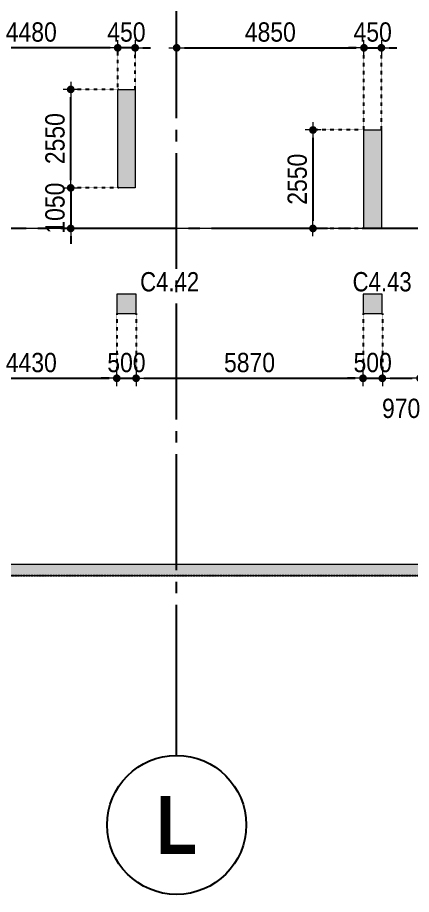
# Model space of a CAD drawing. Header units: millimetres. Extents: x -3973692 to -2843767, y 592734 to 838475.
# Drawn here: x -3665314 to -3655116, y 592734 to 615443 of the extents above; entities that cross this region are included whole.
import ezdxf
from ezdxf.enums import TextEntityAlignment as Align

# ---------------------------------------------------------------- set-up
doc = ezdxf.new("R2010")
doc.units = ezdxf.units.MM
doc.header["$MEASUREMENT"] = 0
doc.header["$PDMODE"] = 3
doc.header["$PDSIZE"] = -20
for name, pattern in [('CHG_XX_Cot_Ham 1$0$MB_Luoi truc$0$Center101', [13, 10, -1, 1, -1]), ('CHG_XX_Cot_Ham 1$0$MB_Luoi truc$0$HTT Hidden 21', [3, 2, -1]), ('CHG_XX_Luoi truc$0$MB_Luoi truc$0$Center101', [13, 10, -1, 1, -1]), ('DIVIDE2', [15.875, 6.35, -3.175, 0, -3.175, 0, -3.175]), ('HIDDEN5', [2.8375, 1.25, -1.5875])]:
    doc.linetypes.add(name, pattern=pattern)
doc.layers.get('0').update_dxf_attribs({"lineweight": 9})
doc.layers.get('Defpoints').update_dxf_attribs({"color": 10, "lineweight": 0})
for name, color, linetype, lineweight in [("'S_General_Dim_1", 1, 'Continuous', 18), ("'S_General_Divide_3 Intermediate", 3, 'DIVIDE2', 40), ('CHG_XX_Cot_Ham 1$0$Ap0302_PC', 150, 'Continuous', 9), ('CHG_XX_Cot_Ham 1$0$Ap0302_PC @ 1', 150, 'Continuous', 9), ('CHG_XX_Cot_Ham 1$0$Ap0302_PC @ 150 VP1', 150, 'Continuous', 9), ('CHG_XX_Cot_Ham 1$0$Ap0302_PC @ 150 VP2', 150, 'Continuous', 9), ('CHG_XX_Cot_Ham 1$0$Ap0302_PC @ 150 VP3', 150, 'Continuous', 9), ('CHG_XX_Cot_Ham 1$0$Ap0302_PC @ 150 VP4', 150, 'Continuous', 9), ('CHG_XX_Cot_Ham 1$0$Ap0302_PC @ 150 VP5', 150, 'Continuous', 9), ('CHG_XX_Cot_Ham 1$0$Ap0302_PC @ 150 VP6', 150, 'Continuous', 9), ('CHG_XX_Cot_Ham 1$0$Ap0302_PC @ 150 VP7', 150, 'Continuous', 9), ('CHG_XX_Cot_Ham 1$0$Ap0302_PC @ 150 VP8', 150, 'Continuous', 9), ('CHG_XX_Cot_Ham 1$0$Ap0302_PC @ 150 VP9', 150, 'Continuous', 9), ('CHG_XX_Cot_Ham 1$0$Ap0302_PC @ 150 VPModel', 150, 'Continuous', 9), ('CHG_XX_Cot_Ham 1$0$Ap0311_H', 8, 'Continuous', 15), ('CHG_XX_Cot_Ham 1$0$MB_Luoi truc$0$Grid Line', 251, 'CHG_XX_Cot_Ham 1$0$MB_Luoi truc$0$Center101', 9), ('CHG_XX_Cot_Ham 1$0$S_Concrete_Cont_2 Normal', 2, 'Continuous', 13), ('TEXT', 7, 'Continuous', 15)]:
    doc.layers.add(name, color=color, linetype=linetype, lineweight=lineweight)
for name, color, linetype in [('CHG_XX_Cot_Ham 1$0$MB_Cot ham$0$Concrete Line', 6, 'Continuous'), ('CHG_XX_Cot_Ham 1$0$mb_cot tang 1-3$0$Concrete Line', 6, 'Continuous'), ('CHG_XX_Luoi truc$0$Grid', 34, 'Continuous'), ('CHG_XX_Luoi truc$0$Grid Line', 251, 'CHG_XX_Luoi truc$0$MB_Luoi truc$0$Center101')]:
    doc.layers.add(name, color=color, linetype=linetype)
doc.styles.add('arial', font='arial.ttf', dxfattribs={"width": 0.85})
doc.styles.add('CHG_XX_Luoi truc$0$MB_Luoi truc$0$Grid A-F$0$VNI-HelveCB', font='')
doc.styles.add('TTP-HelCon', font='')
doc.styles.get('CHG_XX_Luoi truc$0$MB_Luoi truc$0$Grid A-F$0$VNI-HelveCB').set_extended_font_data('VNI-Helve-Condense', bold=True)
doc.styles.get('TTP-HelCon').set_extended_font_data('VNI-Helve-Condense')
doc.dimstyles.new('200', dxfattribs={"dimscale": 200, "dimtxt": 2.5, "dimasz": 1, "dimexe": 0, "dimexo": 0, "dimgap": 0.75, "dimtad": 1, "dimdec": 0, "dimrnd": 10, "dimzin": 9, "dimdsep": 46, "dimtxsty": 'arial', "dimblk1": 'DIMDOT', "dimblk2": 'DIMDOT', "dimsah": 1, "dimcen": 2, "dimdle": 3, "dimclre": 8, "dimclrt": 2, "dimadec": 0, "dimazin": 0, "dimtfac": 1, "dimtdec": 0, "dimtix": 1, "dimtmove": 2, "dimatfit": 3, "dimldrblk": 'DIMPIJL', "dimfxl": 1, "dimtvp": 1.8, "dimtolj": 1, "dimtzin": 0, "dimarcsym": 0})

# ---------------------------------------------------------------- blocks, each defined once
blk = doc.blocks.new('*U2841')
at = {"layer": 'CHG_XX_Luoi truc$0$Grid', "lineweight": -2}
blk.add_line((0, -3), (0, 0), dxfattribs=at)
blk.add_circle((0, -9), 6, dxfattribs=at)
at = {"layer": 'CHG_XX_Luoi truc$0$Grid Line'}
blk.add_line((0, 0), (0, 608), dxfattribs=at)
at = {"layer": 'CHG_XX_Luoi truc$0$Grid', "lineweight": -2, "style": 'CHG_XX_Luoi truc$0$MB_Luoi truc$0$Grid A-F$0$VNI-HelveCB'}
for tag, p in [('GRIDSUB', (0, 617)), ('GRID', (0, -9))]:
    blk.add_attdef(tag, text='', height=5, dxfattribs=at).set_placement(p, align=Align.MIDDLE)
blk = doc.blocks.new('*U2843')
at = {"layer": 'CHG_XX_Luoi truc$0$Grid Line'}
blk.add_line((0, 0), (0, 438), dxfattribs=at)
at = {"layer": 'CHG_XX_Luoi truc$0$Grid', "lineweight": -2, "style": 'CHG_XX_Luoi truc$0$MB_Luoi truc$0$Grid A-F$0$VNI-HelveCB'}
for tag, p in [('GRIDSUB', (0, 447)), ('GRID', (0, -9))]:
    blk.add_attdef(tag, text='', height=5, dxfattribs=at).set_placement(p, align=Align.MIDDLE)
blk = doc.blocks.new('CHG_XX_Luoi truc')
at = {"layer": 'CHG_XX_Luoi truc$0$Grid'}
ref = blk.add_blockref('*U2841', (87300, -12747), dxfattribs=dict(at, xscale=300, yscale=300, zscale=300))
ref.add_attrib('GRID', 'L', dxfattribs={"lineweight": -2, "height": 1500, "style": 'CHG_XX_Luoi truc$0$MB_Luoi truc$0$Grid A-F$0$VNI-HelveCB'}).set_placement((87300, -15447), align=Align.MIDDLE)
at = {"layer": 'CHG_XX_Luoi truc$0$Grid', "xscale": 300.0000000000013, "yscale": 300.0000000000013, "zscale": 300.0000000000013, "rotation": 90}
blk.add_blockref('*U2843', (110703, 0), dxfattribs=at)
blk = doc.blocks.new('*U3241')
at = {"layer": 'CHG_XX_Cot_Ham 1$0$Ap0302_PC @ 1'}
h = blk.add_hatch(color=256, dxfattribs=at)
h.dxf.hatch_style = 1
h.paths.add_polyline_path([(450, 0), (0, 0), (0, -2550), (450, -2550)])
at = {"layer": 'CHG_XX_Cot_Ham 1$0$Ap0302_PC @ 150 VP1'}
h = blk.add_hatch(color=256, dxfattribs=at)
h.dxf.hatch_style = 1
h.paths.add_polyline_path([(450, 0), (0, 0), (0, -2550), (450, -2550)])
at = {"layer": 'CHG_XX_Cot_Ham 1$0$Ap0302_PC @ 150 VP2'}
h = blk.add_hatch(color=256, dxfattribs=at)
h.dxf.hatch_style = 1
h.paths.add_polyline_path([(450, 0), (0, 0), (0, -2550), (450, -2550)])
at = {"layer": 'CHG_XX_Cot_Ham 1$0$Ap0302_PC @ 150 VP3'}
h = blk.add_hatch(color=256, dxfattribs=at)
h.dxf.hatch_style = 1
h.paths.add_polyline_path([(450, 0), (0, 0), (0, -2550), (450, -2550)])
at = {"layer": 'CHG_XX_Cot_Ham 1$0$Ap0302_PC @ 150 VP4'}
h = blk.add_hatch(color=256, dxfattribs=at)
h.dxf.hatch_style = 1
h.paths.add_polyline_path([(450, 0), (0, 0), (0, -2550), (450, -2550)])
at = {"layer": 'CHG_XX_Cot_Ham 1$0$Ap0302_PC @ 150 VP5'}
h = blk.add_hatch(color=256, dxfattribs=at)
h.dxf.hatch_style = 1
h.paths.add_polyline_path([(450, 0), (0, 0), (0, -2550), (450, -2550)])
at = {"layer": 'CHG_XX_Cot_Ham 1$0$Ap0302_PC @ 150 VP6'}
h = blk.add_hatch(color=256, dxfattribs=at)
h.dxf.hatch_style = 1
h.paths.add_polyline_path([(450, 0), (0, 0), (0, -2550), (450, -2550)])
at = {"layer": 'CHG_XX_Cot_Ham 1$0$Ap0302_PC @ 150 VP7'}
h = blk.add_hatch(color=256, dxfattribs=at)
h.dxf.hatch_style = 1
h.paths.add_polyline_path([(450, 0), (0, 0), (0, -2550), (450, -2550)])
at = {"layer": 'CHG_XX_Cot_Ham 1$0$Ap0302_PC @ 150 VP8'}
h = blk.add_hatch(color=256, dxfattribs=at)
h.dxf.hatch_style = 1
h.paths.add_polyline_path([(450, 0), (0, 0), (0, -2550), (450, -2550)])
at = {"layer": 'CHG_XX_Cot_Ham 1$0$Ap0302_PC @ 150 VP9'}
h = blk.add_hatch(color=256, dxfattribs=at)
h.dxf.hatch_style = 1
h.paths.add_polyline_path([(450, 0), (0, 0), (0, -2550), (450, -2550)])
at = {"layer": 'CHG_XX_Cot_Ham 1$0$Ap0302_PC @ 150 VPModel'}
h = blk.add_hatch(color=256, dxfattribs=at)
h.dxf.hatch_style = 1
h.paths.add_polyline_path([(450, 0), (0, 0), (0, -2550), (450, -2550)])
blk = doc.blocks.new('CHG_XX_Cot_Ham 1$0$Block A_C450x2250')
at = {"layer": 'CHG_XX_Cot_Ham 1$0$Ap0302_PC'}
blk.add_lwpolyline([(450, -2550), (0, -2550), (0, 0), (450, 0)], close=True, dxfattribs=at)
blk.add_blockref('*U3241', (0, 0), dxfattribs=at)
blk = doc.blocks.new('*U3243')
at = {"layer": 'CHG_XX_Cot_Ham 1$0$Ap0302_PC @ 1'}
h = blk.add_hatch(color=3, dxfattribs=at)
h.dxf.hatch_style = 1
h.paths.add_polyline_path([(-250, -250), (-250, 250), (250, 250), (250, -250)])
at = {"layer": 'CHG_XX_Cot_Ham 1$0$Ap0302_PC @ 150 VP1'}
h = blk.add_hatch(color=3, dxfattribs=at)
h.dxf.hatch_style = 1
h.paths.add_polyline_path([(-250, -250), (-250, 250), (250, 250), (250, -250)])
at = {"layer": 'CHG_XX_Cot_Ham 1$0$Ap0302_PC @ 150 VP2'}
h = blk.add_hatch(color=3, dxfattribs=at)
h.dxf.hatch_style = 1
h.paths.add_polyline_path([(-250, -250), (-250, 250), (250, 250), (250, -250)])
at = {"layer": 'CHG_XX_Cot_Ham 1$0$Ap0302_PC @ 150 VP3'}
h = blk.add_hatch(color=3, dxfattribs=at)
h.dxf.hatch_style = 1
h.paths.add_polyline_path([(-250, -250), (-250, 250), (250, 250), (250, -250)])
at = {"layer": 'CHG_XX_Cot_Ham 1$0$Ap0302_PC @ 150 VP4'}
h = blk.add_hatch(color=3, dxfattribs=at)
h.dxf.hatch_style = 1
h.paths.add_polyline_path([(-250, -250), (-250, 250), (250, 250), (250, -250)])
at = {"layer": 'CHG_XX_Cot_Ham 1$0$Ap0302_PC @ 150 VP5'}
h = blk.add_hatch(color=3, dxfattribs=at)
h.dxf.hatch_style = 1
h.paths.add_polyline_path([(-250, -250), (-250, 250), (250, 250), (250, -250)])
at = {"layer": 'CHG_XX_Cot_Ham 1$0$Ap0302_PC @ 150 VP6'}
h = blk.add_hatch(color=3, dxfattribs=at)
h.dxf.hatch_style = 1
h.paths.add_polyline_path([(-250, -250), (-250, 250), (250, 250), (250, -250)])
at = {"layer": 'CHG_XX_Cot_Ham 1$0$Ap0302_PC @ 150 VP7'}
h = blk.add_hatch(color=3, dxfattribs=at)
h.dxf.hatch_style = 1
h.paths.add_polyline_path([(-250, -250), (-250, 250), (250, 250), (250, -250)])
at = {"layer": 'CHG_XX_Cot_Ham 1$0$Ap0302_PC @ 150 VP8'}
h = blk.add_hatch(color=3, dxfattribs=at)
h.dxf.hatch_style = 1
h.paths.add_polyline_path([(-250, -250), (-250, 250), (250, 250), (250, -250)])
at = {"layer": 'CHG_XX_Cot_Ham 1$0$Ap0302_PC @ 150 VP9'}
h = blk.add_hatch(color=3, dxfattribs=at)
h.dxf.hatch_style = 1
h.paths.add_polyline_path([(-250, -250), (-250, 250), (250, 250), (250, -250)])
at = {"layer": 'CHG_XX_Cot_Ham 1$0$Ap0302_PC @ 150 VPModel'}
h = blk.add_hatch(color=3, dxfattribs=at)
h.dxf.hatch_style = 1
h.paths.add_polyline_path([(-250, -250), (-250, 250), (250, 250), (250, -250)])
blk = doc.blocks.new('CHG_XX_Cot_Ham 1$0$500x500')
at = {"layer": 'CHG_XX_Cot_Ham 1$0$Ap0302_PC'}
blk.add_lwpolyline([(250, -250), (250, 250), (-250, 250), (-250, -250)], close=True, dxfattribs=at)
blk.add_blockref('*U3243', (0, 0), dxfattribs=at)
blk = doc.blocks.new('CHG_XX_Cot_Ham 1')
at = {"layer": 'CHG_XX_Cot_Ham 1$0$Ap0311_H'}
h = blk.add_hatch(color=256, dxfattribs=at)
h.dxf.hatch_style = 1
h.paths.add_polyline_path([(99639.2, 163400), (-10900, 163400), (-10900, 85450), (-300, 85450), (-300, 84050), (32350, 84050), (32350, -9000), (103575.5, -9000), (106050, -6022), (106050, 158254.3)])
h.paths.add_polyline_path([(99533.7, 163100), (105750, 158110.4), (105750, 90450), (105650, 90450), (105650, 90450), (105750, 90450), (105750, 13850), (105750, 13825.9), (105750, -5913.6), (103434.7, -8700), (93600, -8700), (32650, -8700), (32650, 84350), (0, 84350), (0, 85750), (-10600, 85750), (-10600, 163100), (93600, 163100)], flags=16)
at = {"layer": 'CHG_XX_Cot_Ham 1$0$Ap0302_PC'}
blk.add_lwpolyline([(32350, 84050), (-300, 84050), (-300, 85450), (-10900, 85450), (-10900, 163400), (99639.2, 163400), (106050, 158254.3), (106050, -6022), (103575.5, -9000), (32350, -9000)], close=True, dxfattribs=at)
blk.add_lwpolyline([(105750, 90444), (105750, -5913.6), (103434.7, -8700), (32650, -8700), (32650, 84350), (0, 84350), (0, 85750), (-10600, 85750), (-10600, 163100), (99533.7, 163100), (105750, 158110.4), (105750, 127475.9)], dxfattribs=at)
at = {"layer": 'CHG_XX_Cot_Ham 1$0$MB_Cot ham$0$Concrete Line', "linetype": 'CHG_XX_Cot_Ham 1$0$MB_Luoi truc$0$HTT Hidden 21'}
blk.add_lwpolyline([(99639.2, 163400), (106050, 158254.3), (106050, -6022), (103575.5, -9000), (32350, -9000), (32350, 84050), (-300, 84050), (-300, 85450), (-10900, 85450), (-10900, 163400)], close=True, dxfattribs=at)
at = {"layer": 'CHG_XX_Cot_Ham 1$0$MB_Luoi truc$0$Grid Line'}
blk.add_line((110702.9, 0), (-20697.1, 0), dxfattribs=at)
at = {"layer": 'CHG_XX_Cot_Ham 1$0$Ap0302_PC'}
for p in [(85775, 3600), (92150, 2550)]:
    blk.add_blockref('CHG_XX_Cot_Ham 1$0$Block A_C450x2250', p, dxfattribs=at)
at = {"layer": 'CHG_XX_Cot_Ham 1$0$mb_cot tang 1-3$0$Concrete Line'}
blk.add_blockref('CHG_XX_Luoi truc', (0, 0), dxfattribs=at)
at = {"layer": 'CHG_XX_Cot_Ham 1$0$S_Concrete_Cont_2 Normal'}
for p in [(86000, -1950), (92375, -1950)]:
    blk.add_blockref('CHG_XX_Cot_Ham 1$0$500x500', p, dxfattribs=at)
blk = doc.blocks.new('DIMDOT')
for p, q in [((1, 0), (-1, 0)), ((0, -1), (0, 1))]:
    blk.add_line(p, q)
at = {"const_width": 0.5}
blk.add_lwpolyline([(-0.25, 0, 1), (0.25, 0, 1)], format="xyb", close=True, dxfattribs=at)
blk = doc.blocks.new('*D2029')
at = {"layer": "'S_General_Dim_1", "color": 8, "linetype": 'HIDDEN5', "lineweight": -2, "transparency": 16777216}
for p, q in [((-3656395, 612531), (-3657666, 612531)), ((-3656395, 609981), (-3657666, 609981))]:
    blk.add_line(p, q, dxfattribs=at)
at = {"layer": "'S_General_Dim_1", "color": 0, "lineweight": -2, "transparency": 16777216}
blk.add_line((-3657666, 612331), (-3657666, 610181), dxfattribs=at)
at = {"layer": 'Defpoints', "color": 0, "transparency": 16777216}
for p in [(-3656395, 612531), (-3657666, 609981), (-3656395, 609981)]:
    blk.add_point(p, dxfattribs=at)
at = {"layer": "'S_General_Dim_1", "color": 0, "lineweight": -2, "transparency": 16777216, "xscale": 200, "yscale": 200, "zscale": 200}
for p, rotation in [((-3657666, 612531), 90), ((-3657666, 609981), 270)]:
    blk.add_blockref('DIMDOT', p, dxfattribs=dict(at, rotation=rotation))
at = {"layer": "'S_General_Dim_1", "color": 2, "transparency": 16777216, "insert": (-3658071, 611256), "char_height": 500, "attachment_point": 5, "rotation": 90, "style": 'arial'}
blk.add_mtext('\\A1;2550', dxfattribs=at)
blk = doc.blocks.new('DIMPIJL')
at = {"linetype": 'ByBlock'}
blk.add_solid([(-2.5, 0.42), (-2.5, -0.42), (0, 0)], dxfattribs=at)
blk = doc.blocks.new('*D2030')
at = {"layer": "'S_General_Dim_1", "color": 8, "linetype": 'HIDDEN5', "lineweight": -2, "transparency": 16777216}
for p, q in [((-3662695, 613582), (-3663937, 613582)), ((-3662695, 611032), (-3663937, 611032))]:
    blk.add_line(p, q, dxfattribs=at)
at = {"layer": "'S_General_Dim_1", "color": 0, "lineweight": -2, "transparency": 16777216}
blk.add_line((-3663937, 611232), (-3663937, 613382), dxfattribs=at)
at = {"layer": 'Defpoints', "color": 0, "transparency": 16777216}
for p in [(-3663937, 613582), (-3662695, 613582), (-3662695, 611032)]:
    blk.add_point(p, dxfattribs=at)
at = {"layer": "'S_General_Dim_1", "color": 0, "lineweight": -2, "transparency": 16777216, "xscale": 200, "yscale": 200, "zscale": 200}
for p, rotation in [((-3663937, 613582), 90), ((-3663937, 611032), 270)]:
    blk.add_blockref('DIMDOT', p, dxfattribs=dict(at, rotation=rotation))
at = {"layer": "'S_General_Dim_1", "color": 2, "transparency": 16777216, "insert": (-3664342, 612307), "char_height": 500, "attachment_point": 5, "rotation": 90, "style": 'arial'}
blk.add_mtext('\\A1;2550', dxfattribs=at)
blk = doc.blocks.new('*D2031')
at = {"layer": "'S_General_Dim_1", "color": 0, "lineweight": -2, "transparency": 16777216}
for p, q in [((-3663937, 611232), (-3663937, 611432)), ((-3663937, 611032), (-3663937, 609981)), ((-3663937, 609781), (-3663937, 609581))]:
    blk.add_line(p, q, dxfattribs=at)
at = {"layer": "'S_General_Dim_1", "color": 8, "linetype": 'HIDDEN5', "lineweight": -2, "transparency": 16777216}
for p, q in [((-3662695, 611032), (-3663937, 611032)), ((-3662746, 609981), (-3663937, 609981))]:
    blk.add_line(p, q, dxfattribs=at)
at = {"layer": 'Defpoints', "color": 0, "transparency": 16777216}
for p in [(-3662695, 611032), (-3663937, 609981), (-3662746, 609981)]:
    blk.add_point(p, dxfattribs=at)
at = {"layer": "'S_General_Dim_1", "color": 0, "lineweight": -2, "transparency": 16777216, "xscale": 200, "yscale": 200, "zscale": 200}
for p, rotation in [((-3663937, 611032), 270), ((-3663937, 609981), 90)]:
    blk.add_blockref('DIMDOT', p, dxfattribs=dict(at, rotation=rotation))
at = {"layer": "'S_General_Dim_1", "color": 2, "transparency": 16777216, "insert": (-3664342, 610507), "char_height": 500, "attachment_point": 5, "rotation": 90, "style": 'arial'}
blk.add_mtext('\\A1;1050', dxfattribs=at)
blk = doc.blocks.new('*D2050')
at = {"layer": "'S_General_Dim_1", "color": 0, "lineweight": -2, "transparency": 16777216}
for p, q in [((-3662920, 614659), (-3663120, 614659)), ((-3662270, 614659), (-3662720, 614659)), ((-3662070, 614659), (-3661870, 614659))]:
    blk.add_line(p, q, dxfattribs=at)
at = {"layer": "'S_General_Dim_1", "color": 8, "linetype": 'HIDDEN5', "lineweight": -2, "transparency": 16777216}
for p, q in [((-3662720, 613582), (-3662720, 614659)), ((-3662270, 613581), (-3662270, 614659))]:
    blk.add_line(p, q, dxfattribs=at)
at = {"layer": 'Defpoints', "color": 0, "transparency": 16777216}
for p in [(-3662720, 614659), (-3662720, 613582), (-3662270, 613581)]:
    blk.add_point(p, dxfattribs=at)
at = {"layer": "'S_General_Dim_1", "color": 0, "lineweight": -2, "transparency": 16777216, "xscale": 200, "yscale": 200, "zscale": 200}
blk.add_blockref('DIMDOT', (-3662720, 614659), dxfattribs=at)
at = {"layer": "'S_General_Dim_1", "color": 0, "lineweight": -2, "transparency": 16777216, "xscale": 200, "yscale": 200, "zscale": 200, "rotation": 180}
blk.add_blockref('DIMDOT', (-3662270, 614659), dxfattribs=at)
at = {"layer": "'S_General_Dim_1", "color": 2, "transparency": 16777216, "insert": (-3662495, 615065), "char_height": 500, "attachment_point": 5, "style": 'arial'}
blk.add_mtext('\\A1;450', dxfattribs=at)
blk = doc.blocks.new('*D2051')
at = {"layer": "'S_General_Dim_1", "color": 8, "linetype": 'HIDDEN5', "lineweight": -2, "transparency": 16777216}
for p, q in [((-3661195, 613090), (-3661195, 614659)), ((-3656345, 612531), (-3656345, 614659))]:
    blk.add_line(p, q, dxfattribs=at)
at = {"layer": "'S_General_Dim_1", "color": 0, "lineweight": -2, "transparency": 16777216}
blk.add_line((-3660995, 614659), (-3656545, 614659), dxfattribs=at)
at = {"layer": 'Defpoints', "color": 0, "transparency": 16777216}
for p in [(-3656345, 614659), (-3661195, 613090), (-3656345, 612531)]:
    blk.add_point(p, dxfattribs=at)
at = {"layer": "'S_General_Dim_1", "color": 0, "lineweight": -2, "transparency": 16777216, "xscale": 200, "yscale": 200, "zscale": 200, "rotation": 180}
blk.add_blockref('DIMDOT', (-3661195, 614659), dxfattribs=at)
at = {"layer": "'S_General_Dim_1", "color": 0, "lineweight": -2, "transparency": 16777216, "xscale": 200, "yscale": 200, "zscale": 200}
blk.add_blockref('DIMDOT', (-3656345, 614659), dxfattribs=at)
at = {"layer": "'S_General_Dim_1", "color": 2, "transparency": 16777216, "insert": (-3658770, 615065), "char_height": 500, "attachment_point": 5, "style": 'arial'}
blk.add_mtext('\\A1;4850', dxfattribs=at)
blk = doc.blocks.new('*D2052')
at = {"layer": "'S_General_Dim_1", "color": 0, "lineweight": -2, "transparency": 16777216}
for p, q in [((-3656545, 614659), (-3656745, 614659)), ((-3656345, 614659), (-3655895, 614659)), ((-3655695, 614659), (-3655495, 614659))]:
    blk.add_line(p, q, dxfattribs=at)
at = {"layer": "'S_General_Dim_1", "color": 8, "linetype": 'HIDDEN5', "lineweight": -2, "transparency": 16777216}
for p, q in [((-3656345, 612531), (-3656345, 614659)), ((-3655895, 612531), (-3655895, 614659))]:
    blk.add_line(p, q, dxfattribs=at)
at = {"layer": 'Defpoints', "color": 0, "transparency": 16777216}
for p in [(-3655895, 614659), (-3656345, 612531), (-3655895, 612531)]:
    blk.add_point(p, dxfattribs=at)
at = {"layer": "'S_General_Dim_1", "color": 0, "lineweight": -2, "transparency": 16777216, "xscale": 200, "yscale": 200, "zscale": 200}
blk.add_blockref('DIMDOT', (-3656345, 614659), dxfattribs=at)
at = {"layer": "'S_General_Dim_1", "color": 0, "lineweight": -2, "transparency": 16777216, "xscale": 200, "yscale": 200, "zscale": 200, "rotation": 180}
blk.add_blockref('DIMDOT', (-3655895, 614659), dxfattribs=at)
at = {"layer": "'S_General_Dim_1", "color": 2, "transparency": 16777216, "insert": (-3656120, 615065), "char_height": 500, "attachment_point": 5, "style": 'arial'}
blk.add_mtext('\\A1;450', dxfattribs=at)
blk = doc.blocks.new('*D2053')
at = {"layer": "'S_General_Dim_1", "color": 8, "linetype": 'HIDDEN5', "lineweight": -2, "transparency": 16777216}
for p, q in [((-3667195, 612531), (-3667195, 614659)), ((-3662720, 613582), (-3662720, 614659))]:
    blk.add_line(p, q, dxfattribs=at)
at = {"layer": "'S_General_Dim_1", "color": 0, "lineweight": -2, "transparency": 16777216}
blk.add_line((-3662920, 614659), (-3666995, 614659), dxfattribs=at)
at = {"layer": 'Defpoints', "color": 0, "transparency": 16777216}
for p in [(-3667195, 614659), (-3662720, 613582), (-3667195, 612531)]:
    blk.add_point(p, dxfattribs=at)
at = {"layer": "'S_General_Dim_1", "color": 0, "lineweight": -2, "transparency": 16777216, "xscale": 200, "yscale": 200, "zscale": 200, "rotation": 180}
blk.add_blockref('DIMDOT', (-3667195, 614659), dxfattribs=at)
at = {"layer": "'S_General_Dim_1", "color": 0, "lineweight": -2, "transparency": 16777216, "xscale": 200, "yscale": 200, "zscale": 200}
blk.add_blockref('DIMDOT', (-3662720, 614659), dxfattribs=at)
at = {"layer": "'S_General_Dim_1", "color": 2, "transparency": 16777216, "insert": (-3664958, 615065), "char_height": 500, "attachment_point": 5, "style": 'arial'}
blk.add_mtext('\\A1;4480', dxfattribs=at)
blk = doc.blocks.new('PODIUM')
at = {"layer": 'TEXT', "color": 6, "style": 'TTP-HelCon'}
for s, p in [('C4.42', (8909, -67775)), ('C4.43', (14409, -67774))]:
    blk.add_text(s, height=500, dxfattribs=at).set_placement(p)
blk = doc.blocks.new('*D2758')
at = {"layer": "'S_General_Dim_1", "color": 8, "linetype": 'HIDDEN5', "lineweight": -2, "transparency": 16777216}
for p, q in [((-3667170, 607781), (-3667170, 606101)), ((-3662745, 607781), (-3662745, 606101))]:
    blk.add_line(p, q, dxfattribs=at)
at = {"layer": "'S_General_Dim_1", "color": 0, "lineweight": -2, "transparency": 16777216}
blk.add_line((-3666970, 606101), (-3662945, 606101), dxfattribs=at)
at = {"layer": 'Defpoints', "color": 0, "transparency": 16777216}
for p in [(-3667170, 607781), (-3662745, 607781), (-3662745, 606101)]:
    blk.add_point(p, dxfattribs=at)
at = {"layer": "'S_General_Dim_1", "color": 0, "lineweight": -2, "transparency": 16777216, "xscale": 200, "yscale": 200, "zscale": 200, "rotation": 180}
blk.add_blockref('DIMDOT', (-3667170, 606101), dxfattribs=at)
at = {"layer": "'S_General_Dim_1", "color": 0, "lineweight": -2, "transparency": 16777216, "xscale": 200, "yscale": 200, "zscale": 200}
blk.add_blockref('DIMDOT', (-3662745, 606101), dxfattribs=at)
at = {"layer": "'S_General_Dim_1", "color": 2, "transparency": 16777216, "insert": (-3664958, 606506), "char_height": 500, "attachment_point": 5, "style": 'arial'}
blk.add_mtext('\\A1;4430', dxfattribs=at)
blk = doc.blocks.new('*D2759')
at = {"layer": "'S_General_Dim_1", "color": 8, "linetype": 'HIDDEN5', "lineweight": -2, "transparency": 16777216}
for p, q in [((-3662745, 607781), (-3662745, 606101)), ((-3662245, 607781), (-3662245, 606101))]:
    blk.add_line(p, q, dxfattribs=at)
at = {"layer": "'S_General_Dim_1", "color": 0, "lineweight": -2, "transparency": 16777216}
for p, q in [((-3662945, 606101), (-3663145, 606101)), ((-3662745, 606101), (-3662245, 606101)), ((-3662045, 606101), (-3661845, 606101))]:
    blk.add_line(p, q, dxfattribs=at)
at = {"layer": 'Defpoints', "color": 0, "transparency": 16777216}
for p in [(-3662745, 607781), (-3662245, 607781), (-3662245, 606101)]:
    blk.add_point(p, dxfattribs=at)
at = {"layer": "'S_General_Dim_1", "color": 0, "lineweight": -2, "transparency": 16777216, "xscale": 200, "yscale": 200, "zscale": 200}
blk.add_blockref('DIMDOT', (-3662745, 606101), dxfattribs=at)
at = {"layer": "'S_General_Dim_1", "color": 0, "lineweight": -2, "transparency": 16777216, "xscale": 200, "yscale": 200, "zscale": 200, "rotation": 180}
blk.add_blockref('DIMDOT', (-3662245, 606101), dxfattribs=at)
at = {"layer": "'S_General_Dim_1", "color": 2, "transparency": 16777216, "insert": (-3662495, 606506), "char_height": 500, "attachment_point": 5, "style": 'arial'}
blk.add_mtext('\\A1;500', dxfattribs=at)
blk = doc.blocks.new('*D2760')
at = {"layer": "'S_General_Dim_1", "color": 8, "linetype": 'HIDDEN5', "lineweight": -2, "transparency": 16777216}
for p, q in [((-3662245, 607781), (-3662245, 606101)), ((-3656370, 607781), (-3656370, 606101))]:
    blk.add_line(p, q, dxfattribs=at)
at = {"layer": "'S_General_Dim_1", "color": 0, "lineweight": -2, "transparency": 16777216}
blk.add_line((-3662045, 606101), (-3656570, 606101), dxfattribs=at)
at = {"layer": 'Defpoints', "color": 0, "transparency": 16777216}
for p in [(-3662245, 607781), (-3656370, 607781), (-3656370, 606101)]:
    blk.add_point(p, dxfattribs=at)
at = {"layer": "'S_General_Dim_1", "color": 0, "lineweight": -2, "transparency": 16777216, "xscale": 200, "yscale": 200, "zscale": 200, "rotation": 180}
blk.add_blockref('DIMDOT', (-3662245, 606101), dxfattribs=at)
at = {"layer": "'S_General_Dim_1", "color": 0, "lineweight": -2, "transparency": 16777216, "xscale": 200, "yscale": 200, "zscale": 200}
blk.add_blockref('DIMDOT', (-3656370, 606101), dxfattribs=at)
at = {"layer": "'S_General_Dim_1", "color": 2, "transparency": 16777216, "insert": (-3659308, 606506), "char_height": 500, "attachment_point": 5, "style": 'arial'}
blk.add_mtext('\\A1;5870', dxfattribs=at)
blk = doc.blocks.new('*D2761')
at = {"layer": "'S_General_Dim_1", "color": 8, "linetype": 'HIDDEN5', "lineweight": -2, "transparency": 16777216}
for p, q in [((-3656370, 607781), (-3656370, 606101)), ((-3655870, 607781), (-3655870, 606101))]:
    blk.add_line(p, q, dxfattribs=at)
at = {"layer": "'S_General_Dim_1", "color": 0, "lineweight": -2, "transparency": 16777216}
for p, q in [((-3656570, 606101), (-3656770, 606101)), ((-3656370, 606101), (-3655870, 606101)), ((-3655670, 606101), (-3655470, 606101))]:
    blk.add_line(p, q, dxfattribs=at)
at = {"layer": 'Defpoints', "color": 0, "transparency": 16777216}
for p in [(-3656370, 607781), (-3655870, 607781), (-3655870, 606101)]:
    blk.add_point(p, dxfattribs=at)
at = {"layer": "'S_General_Dim_1", "color": 0, "lineweight": -2, "transparency": 16777216, "xscale": 200, "yscale": 200, "zscale": 200}
blk.add_blockref('DIMDOT', (-3656370, 606101), dxfattribs=at)
at = {"layer": "'S_General_Dim_1", "color": 0, "lineweight": -2, "transparency": 16777216, "xscale": 200, "yscale": 200, "zscale": 200, "rotation": 180}
blk.add_blockref('DIMDOT', (-3655870, 606101), dxfattribs=at)
at = {"layer": "'S_General_Dim_1", "color": 2, "transparency": 16777216, "insert": (-3656120, 606506), "char_height": 500, "attachment_point": 5, "style": 'arial'}
blk.add_mtext('\\A1;500', dxfattribs=at)
blk = doc.blocks.new('*D2762')
at = {"layer": "'S_General_Dim_1", "color": 8, "linetype": 'HIDDEN5', "lineweight": -2, "transparency": 16777216}
for p, q in [((-3655870, 607781), (-3655870, 606101)), ((-3654895, 607781), (-3654895, 606101))]:
    blk.add_line(p, q, dxfattribs=at)
at = {"layer": "'S_General_Dim_1", "color": 0, "lineweight": -2, "transparency": 16777216}
blk.add_line((-3655670, 606101), (-3655095, 606101), dxfattribs=at)
at = {"layer": 'Defpoints', "color": 0, "transparency": 16777216}
for p in [(-3655870, 607781), (-3654895, 607781), (-3654895, 606101)]:
    blk.add_point(p, dxfattribs=at)
at = {"layer": "'S_General_Dim_1", "color": 0, "lineweight": -2, "transparency": 16777216, "xscale": 200, "yscale": 200, "zscale": 200, "rotation": 180}
blk.add_blockref('DIMDOT', (-3655870, 606101), dxfattribs=at)
at = {"layer": "'S_General_Dim_1", "color": 0, "lineweight": -2, "transparency": 16777216, "xscale": 200, "yscale": 200, "zscale": 200}
blk.add_blockref('DIMDOT', (-3654895, 606101), dxfattribs=at)
at = {"layer": "'S_General_Dim_1", "color": 2, "transparency": 16777216, "insert": (-3655383, 605319), "char_height": 500, "attachment_point": 5, "style": 'arial'}
blk.add_mtext('\\A1;970', dxfattribs=at)

msp = doc.modelspace()

# ---------------------------------------------------------------- block references
at = {"layer": "'S_General_Divide_3 Intermediate"}
msp.add_blockref('CHG_XX_Cot_Ham 1', (-3748495.2, 609981), dxfattribs=at)
at = {"layer": 'TEXT'}
msp.add_blockref('PODIUM', (-3671048.8, 676125.7), dxfattribs=at)

# ---------------------------------------------------------------- dimensions: what is measured, and where the dimension line sits
at = {"layer": "'S_General_Dim_1"}
for base, p1, p2, picture, middle in [((-3667195.2, 614659.3), (-3662720.2, 613582.2), (-3667195.2, 612531), '*D2053', (-3664957.7, 615064.6)), ((-3662720.2, 614659.3), (-3662270.2, 613581), (-3662720.2, 613582.2), '*D2050', (-3662495.2, 615064.6)), ((-3656345.2, 614659.3), (-3661195.2, 613090.1), (-3656345.2, 612531), '*D2051', (-3658770.2, 615064.6)), ((-3655895.2, 614659.3), (-3656345.2, 612531), (-3655895.2, 612531), '*D2052', (-3656120.2, 615064.6)), ((-3662745.2, 606100.6), (-3667170.2, 607781), (-3662745.2, 607781), '*D2758', (-3664957.7, 606506)), ((-3662245.2, 606100.6), (-3662745.2, 607781), (-3662245.2, 607781), '*D2759', (-3662495.2, 606505.9)), ((-3656370.2, 606100.6), (-3662245.2, 607781), (-3656370.2, 607781), '*D2760', (-3659307.7, 606505.9)), ((-3655870.2, 606100.6), (-3656370.2, 607781), (-3655870.2, 607781), '*D2761', (-3656120.2, 606505.9))]:
    dim = msp.add_linear_dim(base=base, p1=p1, p2=p2, dimstyle='200', dxfattribs=at)
    dim.commit()
    dim.dimension.update_dxf_attribs({"geometry": picture, "text_midpoint": middle})
for base, p1, p2, picture, middle in [((-3663936.8, 613582.2), (-3662695.2, 611032.2), (-3662695.2, 613582.2), '*D2030', (-3664342.1, 612307.2)), ((-3657665.9, 609981), (-3656395.2, 612531), (-3656395.2, 609981), '*D2029', (-3658071.2, 611256))]:
    dim = msp.add_linear_dim(base=base, p1=p1, p2=p2, angle=90, dimstyle='200', dxfattribs=at)
    dim.commit()
    dim.dimension.update_dxf_attribs({"geometry": picture, "text_midpoint": middle})
dim = msp.add_linear_dim(base=(-3663936.8, 609981), p1=(-3662695.2, 611032.2), p2=(-3662745.8, 609981), angle=90, dimstyle='200', override={"dimrnd": 10}, dxfattribs=at)
dim.commit()
dim.dimension.update_dxf_attribs({"geometry": '*D2031', "text_midpoint": (-3664342.1, 610506.6)})
dim = msp.add_linear_dim(base=(-3654895.4, 606100.6), p1=(-3655870.2, 607781), p2=(-3654895.4, 607781), dimstyle='200', dxfattribs=at)
dim.commit()
dim.dimension.update_dxf_attribs({"geometry": '*D2762', "text_midpoint": (-3655382.8, 605319.2), "dimtype": 160})

doc.saveas('drawing.dxf')
